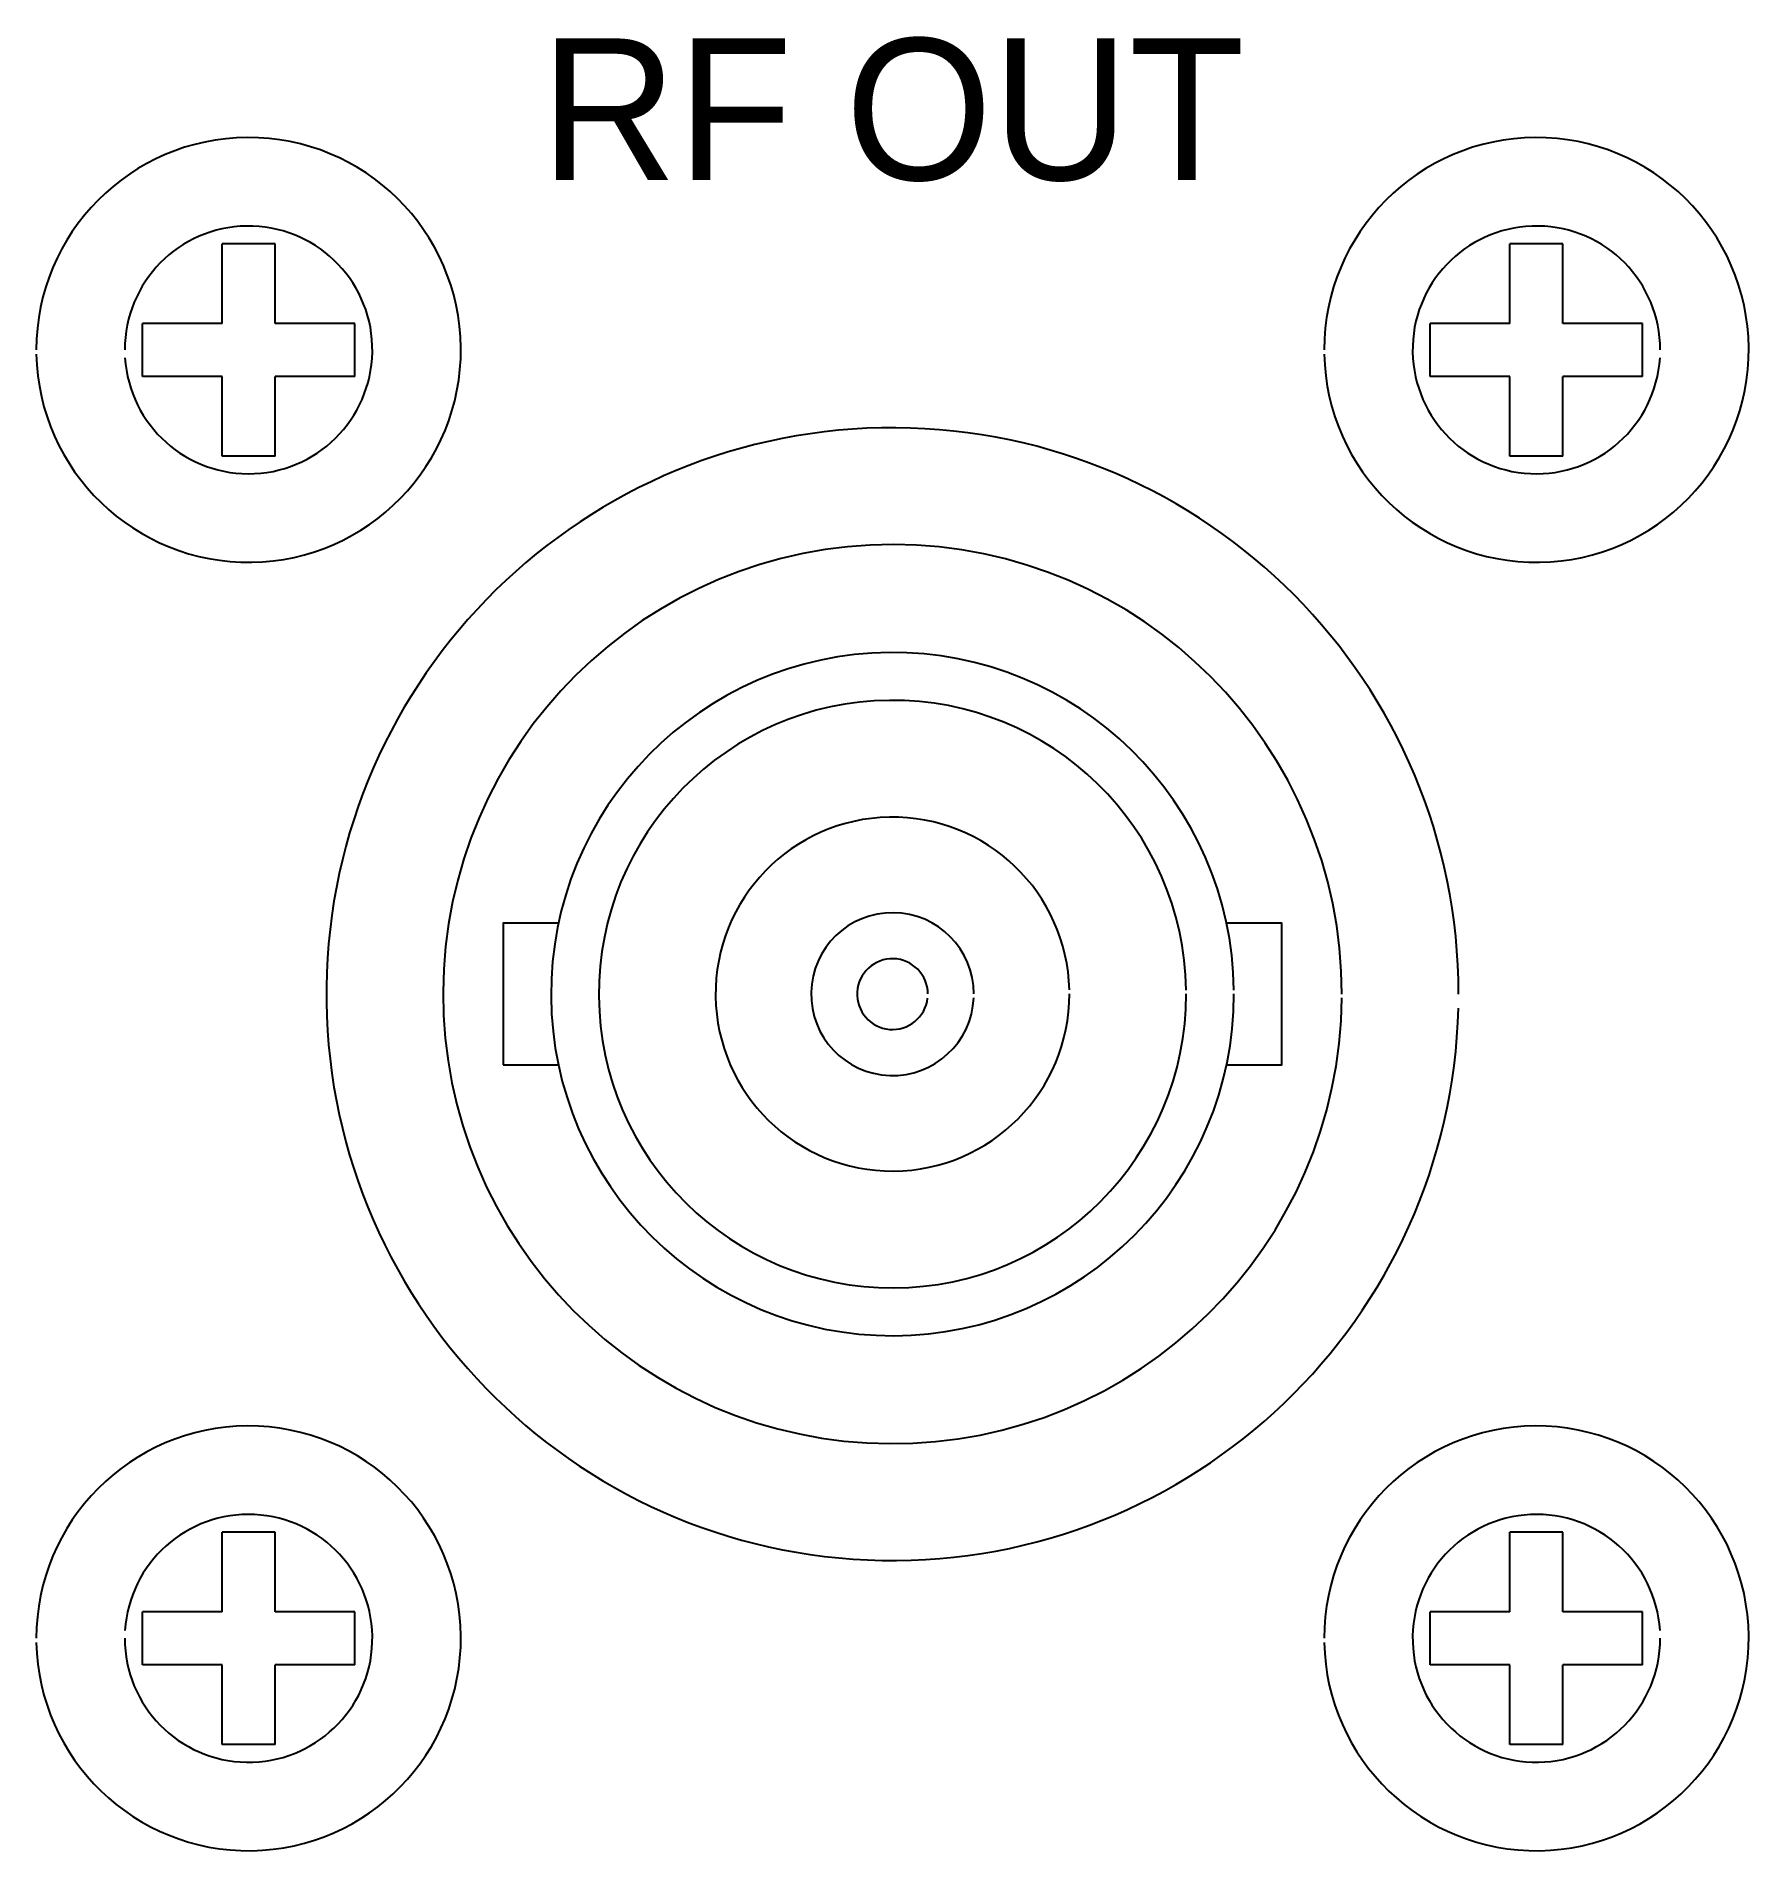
# Model space of a CAD drawing. Extents: x -12.1 to 12.1, y -12.1 to 13.5.
import ezdxf
from ezdxf.enums import TextEntityAlignment as Align

# ---------------------------------------------------------------- set-up
doc = ezdxf.new("R2010")
doc.units = 0
for name, color, linetype in [('12703691_110-1MEK', 3, 'CONTINUOUS'), ('12703691_115-1TEKST', 7, 'CONTINUOUS'), ('KOMPONENT', 10, 'CONTINUOUS')]:
    doc.layers.add(name, color=color, linetype=linetype)

msp = doc.modelspace()

# ---------------------------------------------------------------- linework, layer by layer
at = {"layer": '12703691_110-1MEK', "color": 0}
for centre, radius, start, end in [((-9.1, 9.1), 1.75, 183.6646, 180), ((9.1, 9.1), 1.75, 0, 356.3354), ((0, 0), 8, 0, 358.584), ((-9.1, -9.1), 1.75, 180, 176.3354), ((9.1, -9.1), 1.75, 3.6646, 360)]:
    msp.add_arc(centre, radius, start, end, dxfattribs=at)
at = {"layer": 'KOMPONENT', "color": 0}
for points in [[(-8.725, 10.6), (-9.475, 10.6)], [(-9.475, 9.475), (-9.475, 10.6)], [(-8.725, 9.475), (-8.725, 10.6)], [(9.475, 10.6), (8.725, 10.6)], [(8.725, 9.475), (8.725, 10.6)], [(9.475, 9.475), (9.475, 10.6)], [(-10.6, 8.725), (-10.6, 9.475)], [(-9.475, 9.475), (-10.6, 9.475)], [(-7.6, 9.475), (-8.725, 9.475)], [(-7.6, 8.725), (-7.6, 9.475)], [(7.6, 8.725), (7.6, 9.475)], [(8.725, 9.475), (7.6, 9.475)], [(10.6, 9.475), (9.475, 9.475)], [(10.6, 8.725), (10.6, 9.475)], [(-9.475, 8.725), (-10.6, 8.725)], [(-9.475, 7.6), (-9.475, 8.725)], [(-8.725, 7.6), (-8.725, 8.725)], [(-7.6, 8.725), (-8.725, 8.725)], [(8.725, 8.725), (7.6, 8.725)], [(8.725, 7.6), (8.725, 8.725)], [(9.475, 7.6), (9.475, 8.725)], [(10.6, 8.725), (9.475, 8.725)], [(-8.725, 7.6), (-9.475, 7.6)], [(9.475, 7.6), (8.725, 7.6)], [(-8.725, -7.6), (-9.475, -7.6)], [(-9.475, -8.725), (-9.475, -7.6)], [(-8.725, -8.725), (-8.725, -7.6)], [(9.475, -7.6), (8.725, -7.6)], [(8.725, -8.725), (8.725, -7.6)], [(9.475, -8.725), (9.475, -7.6)], [(-10.6, -9.475), (-10.6, -8.725)], [(-9.475, -8.725), (-10.6, -8.725)], [(-7.6, -8.725), (-8.725, -8.725)], [(-7.6, -9.475), (-7.6, -8.725)], [(7.6, -9.475), (7.6, -8.725)], [(8.725, -8.725), (7.6, -8.725)], [(10.6, -8.725), (9.475, -8.725)], [(10.6, -9.475), (10.6, -8.725)], [(-9.475, -9.475), (-10.6, -9.475)], [(-9.475, -10.6), (-9.475, -9.475)], [(-8.725, -10.6), (-8.725, -9.475)], [(-7.6, -9.475), (-8.725, -9.475)], [(8.725, -9.475), (7.6, -9.475)], [(8.725, -10.6), (8.725, -9.475)], [(9.475, -10.6), (9.475, -9.475)], [(10.6, -9.475), (9.475, -9.475)], [(-8.725, -10.6), (-9.475, -10.6)], [(9.475, -10.6), (8.725, -10.6)]]:
    msp.add_lwpolyline(points, dxfattribs=at)
at = {"layer": 'KOMPONENT', "color": 0, "linetype": 'CONTINUOUS'}
for points in [[(-4.72, 1), (-5.5, 1), (-5.5, -1)], [(4.72, -1), (5.5, -1), (5.5, 1), (4.72, 1)], [(-5.5, -1), (-4.72, -1)], [(-5.5, -1), (-4.72, -1)]]:
    msp.add_lwpolyline(points, dxfattribs=at)
at = {"layer": 'KOMPONENT', "color": 0}
for centre, radius, start, end in [((-9.1, 9.1), 3, 181.1231, 180), ((9.1, 9.1), 3, 181.1231, 180), ((0, 0), 6.35, 360, 359.535), ((-9.1, -9.1), 3, 181.1231, 180), ((9.1, -9.1), 3, 181.1231, 180)]:
    msp.add_arc(centre, radius, start, end, dxfattribs=at)
at = {"layer": 'KOMPONENT', "color": 0, "linetype": 'CONTINUOUS'}
for radius, start, end in [(4.825, 0.6869, 0.0324), (4.15, 0.7991, 0.0369), (2.5, 1.3379, 0.0632), (1.15, 0.1394, 357.3277), (0.5, 0.3515, 353.2876)]:
    msp.add_arc((0, 0), radius, start, end, dxfattribs=at)

# ---------------------------------------------------------------- texts
at = {"layer": '12703691_115-1TEKST', "color": 0}
msp.add_text('RF OUT', height=2, dxfattribs=at).set_placement((0, 11.5), align=Align.CENTER)

doc.saveas('drawing.dxf')
